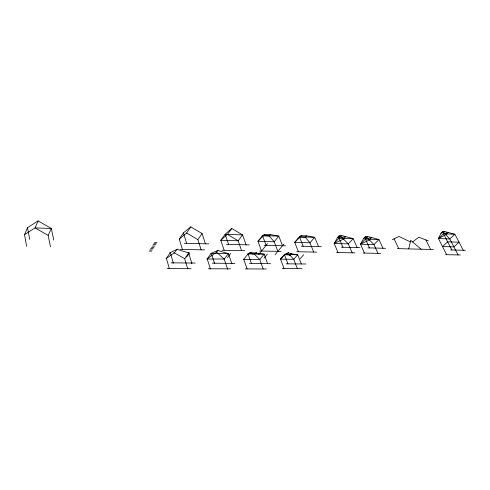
<?xml version="1.0" encoding="UTF-8"?>
<svg xmlns="http://www.w3.org/2000/svg" width="490" height="490" viewBox="0 0 490 490"><rect width="100%" height="100%" fill="white"/><g stroke="black" fill="none" stroke-linecap="round" stroke-linejoin="round"><path stroke-width="0.73" d="M224.371 259.014L207.117 259.014L207.282 258.745M207.037 259.008L207.295 259.088M228.285 253.771L228.561 253.489M284.617 254.874L284.745 254.579M177.006 249.416L177.153 249.171M224.438 258.94L224.304 259.02M216.733 252.117L216.525 252.013M211.141 253.477L211.233 253.103L211.257 253.489L228.364 253.428M227.489 268.845L224.218 259.112L228.426 253.581M228.567 253.6L228.34 253.428M243.812 259.51L243.91 259.351M259.872 259.547L259.841 259.424M284.488 254.696L284.555 254.586M248.289 253.379L248.467 253.581M211.245 253.434L211.435 253.299M342.933 247.248L339.007 238.158L339.135 235.739L341.652 235.549L353.198 238.636L357.173 247.609M289.915 255.155L289.951 254.953M188.797 252.822L188.632 252.754M280.678 259.21L280.648 259.045M280.482 259.314L280.678 259.186M170.404 252.601L170.073 252.515L170.44 252.509M291.146 253.661L289.798 255.112M293.706 259.48L293.798 259.149M243.702 259.529L243.689 259.192M256.099 253.048L256.233 252.76M284.041 268.41L280.525 259.143L293.749 259.314L297.687 254.69L301.307 263.957M256.154 253.005L256.117 252.73M247.101 268.918L243.744 259.351L248.332 253.538L250.739 252.491L264.177 254.041M264.018 254.255L248.026 253.924L251.444 263.528M291.134 253.796L291.225 253.655M256.178 252.864L254.23 254.041L248.24 253.41M297.687 254.769L291.121 253.771L288.353 252.816L284.672 254.714L280.525 259.143L284.414 254.543L297.681 254.702M217.885 250.347L217.891 250.268M228.395 253.679L217.866 250.457L211.264 253.293L207.166 258.904L210.351 268.777M408.697 248.896L410.706 240.339L421.13 249.208M288.469 252.938L288.451 252.687M217.854 250.433L216.598 252.179L207.166 258.904M228.42 253.612L231.733 263.363M254.371 253.973L254.279 254.188M284.322 254.457L284.353 254.696M297.602 254.622L297.644 254.941M250.653 252.326L250.751 252.681L250.8 252.326M288.23 252.675L288.279 252.963M26.656 246.366L24.5 234.692L27.507 227.672L38.116 220.917L51.346 228.475L53.729 240.008M38.116 220.917L35.047 227.899L24.5 234.692M289.78 254.849L289.792 255.168M177.098 249.447L177.086 249.116M48.142 235.365L51.346 228.475L35.047 227.899L48.142 235.365L50.476 246.838M446.666 254.702L438.428 238.538L440.951 233.277L442.678 231.641L444.516 231.488L454.879 234.238L463.283 250.261M187.713 268.692L184.638 258.628L174.256 252.816L177.098 249.312L188.619 252.907L191.749 263.02M364.456 253.067L360.511 244.241L363.629 238.459L365.307 236.682L367.653 236.492L378.929 239.506L382.978 248.252M188.619 252.907L184.816 258.64M207.399 259.057L207.393 258.745M174.268 252.797L166.392 258.408L169.362 268.618M338.026 252.546L334.168 243.487L337.488 237.564L339.135 235.739M291.097 253.618L291.121 253.93M166.392 258.408L170.263 252.595L177.098 249.312M182.433 249.459L179.267 239.089L183.376 232.922L190.775 226.864L202.082 233.552L205.414 243.806M179.267 239.089L186.647 233.007L190.775 226.864M201.133 249.827L197.862 239.616L202.082 233.552M186.653 257.103L189.722 252.699M224.175 250.286L220.788 240.265L227.409 234.379L231.758 228.463L242.562 234.912L246.096 244.829M166.563 258.377L166.202 258.401L166.563 258.316M173.105 262.854L173.472 262.769M169.179 268.618L169.54 268.532M173.472 262.873L173.111 262.946M169.546 268.618L169.209 268.722M227.47 257.66L230.704 253.41M191.566 263.014L191.927 262.928M187.529 268.692L187.891 268.6M191.921 263.026L191.572 263.106M187.891 268.692L187.535 268.777M261.525 251.027L257.967 241.325L264.753 234.404L270.407 234.6L278.828 236.131L282.522 245.741M293.81 259.461L289.853 255.014L284.672 254.714M263.596 235.862L269.243 236.051L270.407 234.6M258.787 254.426L267.534 243.579M214.332 263.21L214.675 263.118M214.675 263.222L214.381 263.32M210.173 268.777L210.51 268.685M210.516 268.79L210.198 268.875M264.049 258.15L267.411 254.041M275.068 254.696L283.955 244.014M231.562 263.357L231.886 263.265M231.899 263.375L231.605 263.467M227.317 268.839L227.642 268.747M227.654 268.845L227.348 268.943M298.435 251.756L294.723 242.366L301.203 235.672L306.495 235.855L314.69 237.344L318.531 246.642M300.009 237.08L305.295 237.258L306.495 235.855M300.229 258.64L303.714 254.665M334.168 243.487L339.007 238.158L345.756 236.646L343.502 239.102L334.168 243.487L348.31 243.891L353.198 238.636L339.007 238.158M337.488 237.564L340.838 236.45L341.652 235.549M363.629 238.459L366.82 237.368L367.653 236.492M360.511 244.241L365.442 239.047L371.659 237.564L369.368 239.953L360.511 244.241L373.956 244.62L378.929 239.506L365.442 239.047L365.307 236.682M293.694 259.302L297.314 268.471M440.951 233.277L443.664 232.291L444.516 231.488M438.428 238.538L443.493 233.761L448.197 232.462L445.851 234.667L438.428 238.538L449.789 238.955L454.879 234.238L443.493 233.761L442.678 231.641M231.758 228.463L225.131 234.324L220.788 240.265L238.128 240.762L242.562 234.912L225.131 234.324L228.579 244.388M412.58 241.938L418.852 237.209L428.382 240.915M301.203 235.672L299.408 236.829L294.723 242.366L309.937 242.801L314.69 237.344L299.408 236.829L303.194 246.256M248.026 253.924L250.739 252.491M264.753 234.404L262.493 235.586L257.967 241.325L274.222 241.784L278.828 236.131L262.493 235.586L266.119 245.325M392.343 239.696L398.952 236.462L410.351 241.864M288.353 252.816L284.414 254.543L287.985 263.847M291.121 253.593L291.017 253.894M167.121 268.612L191.112 268.704M208.256 268.765L230.668 268.851M245.294 268.912L266.327 268.992M282.35 268.404L302.073 268.489M171.041 262.836L195.167 263.044M212.403 263.197L234.931 263.387M249.471 263.516L270.603 263.694M286.142 263.828L305.938 264M243.744 259.351L259.761 259.547L264.128 254.175L267.607 263.669M149.138 251.082L151.631 251.125M150.693 248.62L153.192 248.669M180.149 249.41L204.593 249.894M222.043 250.243L244.829 250.696M259.694 250.99L281.04 251.413M296.72 251.725L316.693 252.123M336.55 252.515L355.097 252.883M363.059 253.042L380.681 253.391M445.484 254.678L460.392 254.971M149.885 249.906L152.378 249.955M152.31 246.066L154.816 246.121M151.496 247.358L153.995 247.407M153.162 244.718L155.673 244.773M154.546 242.532L157.057 242.599M184.314 243.279L208.899 243.898M226.441 244.332L249.349 244.908M264.122 245.276L285.566 245.815M301.319 246.207L321.379 246.709M341.316 247.211L359.93 247.677M367.916 247.879L385.593 248.32M397.304 248.614L433.497 249.52M450.561 249.943L465.5 250.317M153.799 243.714L156.31 243.769M166.232 258.463L166.551 258.359L166.196 258.371M186.647 233.007L197.862 239.616M227.409 234.379L238.128 240.762L241.601 250.629M170.085 252.687L170.453 252.644L170.079 252.607M216.598 252.179L224.218 259.112M340.838 236.45L348.31 243.891L352.212 252.828M254.23 254.041L259.761 259.547L263.185 268.979M366.82 237.368L373.956 244.62L377.943 253.336M443.664 232.291L449.789 238.955L458.07 254.929M269.243 236.051L274.222 241.784L277.855 251.352M305.295 237.258L309.937 242.801L313.71 252.062M443.493 233.761L451.86 249.98M425.884 239.941L430.63 249.447M394.095 238.838L398.756 248.65M365.442 239.047L369.454 247.916M211.264 253.293L214.51 263.21M183.376 232.922L186.61 243.334M170.263 252.595L173.295 262.861M27.507 227.672L29.712 239.408M174.109 252.736L174.416 252.926L174.115 252.699M217.689 250.39L217.701 250.353M447.652 241.815L442.519 246.568L453.905 246.893L459.05 242.201L447.652 241.815"/></g></svg>
